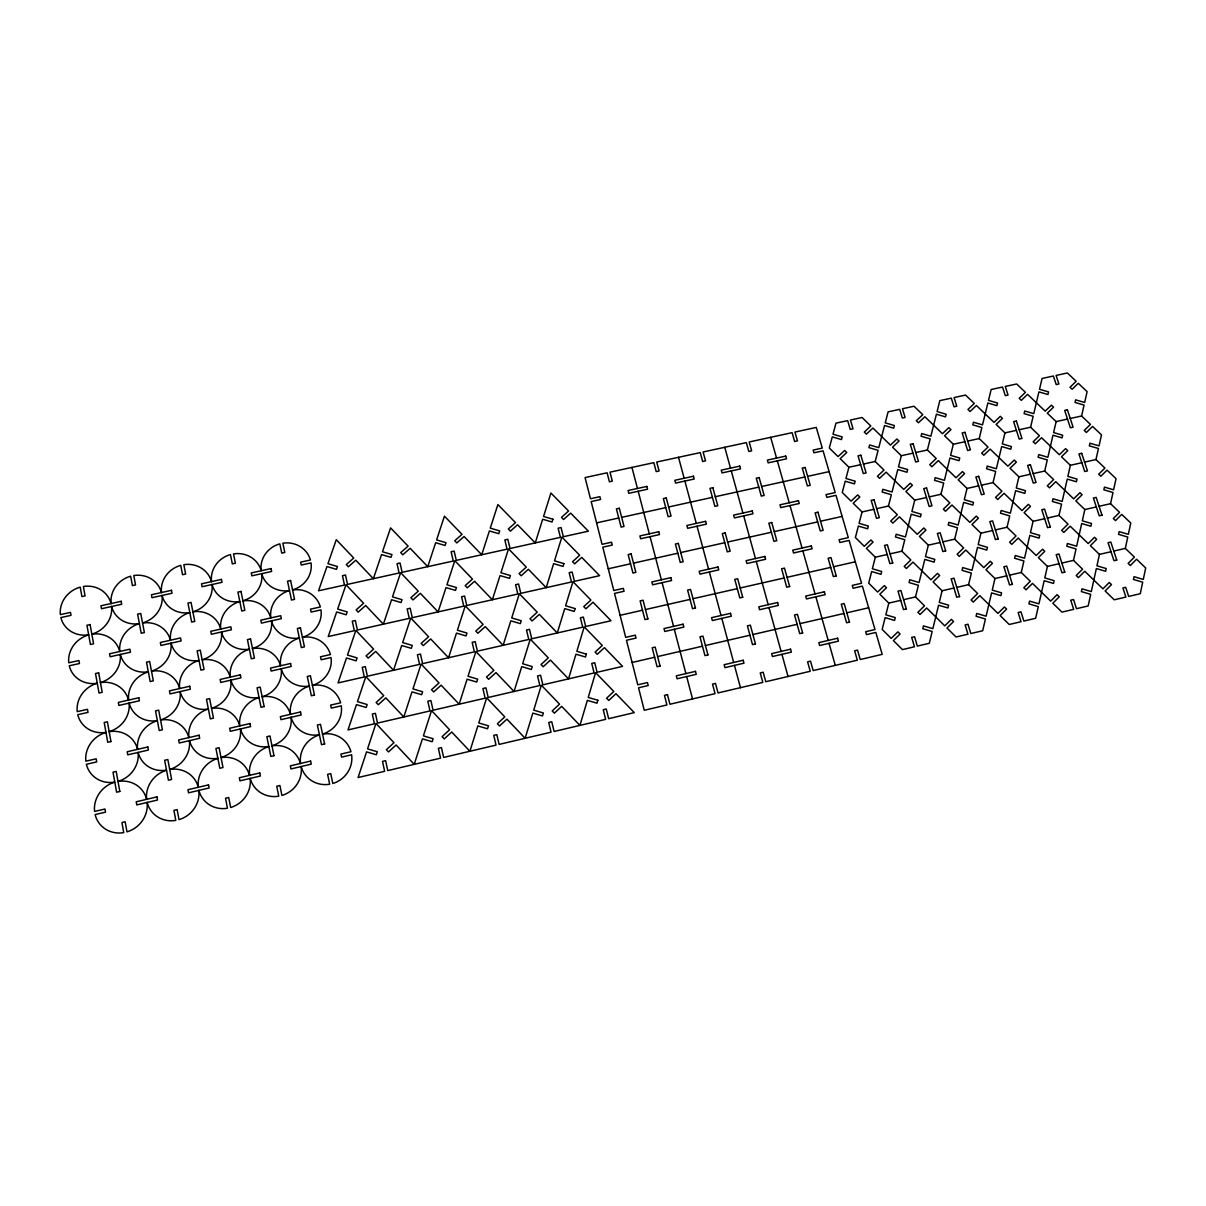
<?xml version="1.0" encoding="UTF-8"?>
<svg xmlns="http://www.w3.org/2000/svg" width="1206" height="1206" viewBox="0 0 1206 1206"><rect width="100%" height="100%" fill="white"/><g stroke="black" fill="none" stroke-linecap="round" stroke-linejoin="round"><path stroke-width="1.5" d="M1061.868 563.066L1073.491 560.383L1082.566 569.157L1076.204 575.503L1078.39 577.629L1084.737 571.267L1102.947 588.86L1109.264 582.483L1111.465 584.593L1105.133 590.985L1114.269 599.804L1125.891 597.076L1122.907 587.955L1125.695 587.307L1128.68 596.427L1140.273 593.699L1142.7 582.181L1133.429 579.453L1134.017 576.694L1143.288 579.423L1145.7 567.966L1136.595 559.222L1130.339 565.539L1128.138 563.428L1134.409 557.112L1125.319 548.398L1127.761 537.047L1118.55 534.348L1119.138 531.62L1128.349 534.318L1130.776 523.027L1121.731 514.374L1115.505 520.6L1113.319 518.52L1119.56 512.309L1110.545 503.686L1099.088 506.294M1047.441 518.052L1059.004 515.414L1068.003 524.082L1061.672 530.339L1063.843 532.434L1070.159 526.178L1088.219 543.559L1094.52 537.273L1096.691 539.368L1090.39 545.655L1099.45 554.383L1096.947 565.81L1106.219 568.539L1105.616 571.282L1096.344 568.569L1091.309 591.573L1082.008 588.845L1081.39 591.618L1090.706 594.362L1088.174 605.94L1076.476 608.698L1073.551 599.518L1070.732 600.181L1073.672 609.347L1061.958 612.105L1052.838 603.226L1059.245 596.804L1057.059 594.679L1050.652 601.101L1032.487 583.403L1026.035 589.809L1023.864 587.684L1030.301 581.277L1021.256 572.473L1009.528 575.172M1110.545 503.686L1113.002 492.5L1103.852 489.817L1104.44 487.118L1113.59 489.802L1116.032 478.661L1107.063 470.129L1100.852 476.249L1098.696 474.199L1104.922 468.079L1095.983 459.561L1084.571 462.109M1073.491 560.383L1076.038 548.971L1066.797 546.243L1067.4 543.514L1076.641 546.228L1081.707 523.525L1090.917 526.238L1091.52 523.51L1082.31 520.811L1084.827 509.55L1075.842 500.927L1082.114 494.731L1079.958 492.666L1073.687 498.847L1055.778 481.661L1049.476 487.827L1047.321 485.762L1053.622 479.596L1044.713 471.033L1033.21 473.611M1095.983 459.561L1098.44 448.511L1089.35 445.858L1089.938 443.205L1099.028 445.858L1101.485 434.869L1092.591 426.442L1086.395 432.472L1084.269 430.436L1090.45 424.406L1081.586 415.995L1070.25 418.482M995.402 529.901L1007.04 527.248L1016.025 535.961L1009.603 542.248L1011.774 544.358L1018.181 538.057L1036.21 555.529L1042.602 549.212L1044.773 551.323L1038.381 557.639L1047.426 566.413L1044.803 577.915L1054.104 580.644L1053.486 583.418L1044.185 580.689L1038.924 603.844L1029.577 601.101L1028.944 603.889L1038.291 606.633L1035.637 618.286L1023.864 621.06L1020.985 611.834L1018.15 612.497L1021.015 621.723L1009.211 624.497L1000.121 615.573L1006.618 609.105L1004.432 606.965L997.935 613.432L979.8 595.643L973.272 602.08L971.086 599.955L977.629 593.503L968.584 584.654L956.78 587.382M1059.004 515.414L1061.566 504.153L1052.371 501.47L1053.004 498.756L1062.169 501.455L1067.265 479.084L1076.4 481.767L1077.003 479.084L1067.868 476.4L1070.385 465.29L1061.476 456.757L1067.732 450.667L1065.591 448.617L1059.335 454.722L1041.577 437.733L1035.291 443.808L1033.165 441.758L1039.436 435.698L1030.587 427.226L1019.16 429.743M1081.586 415.995L1084.058 405.095L1075.028 402.457L1075.631 399.849L1084.661 402.487L1087.119 391.649L1078.3 383.312L1072.134 389.252L1070.008 387.247L1076.174 381.307L1067.385 372.971L1056.094 375.428L1058.913 383.99L1056.2 384.578L1053.381 376.016L1042.074 378.473L1039.527 389.282L1048.557 391.92L1047.939 394.528L1038.909 391.89L1033.783 413.643L1024.723 410.99L1024.105 413.628L1033.165 416.281L1030.587 427.226M1021.256 572.473L1023.909 560.986L1014.623 558.257L1015.271 555.499L1024.542 558.227L1029.818 535.389L1039.059 538.102L1039.693 535.374L1030.452 532.66L1033.075 521.324L1024.105 512.656L1030.482 506.43L1028.326 504.349L1021.949 510.575L1004.085 493.299L997.694 499.495L995.538 497.415L1001.93 491.219L993.035 482.611L981.443 485.204M1044.713 471.033L1047.275 459.938L1038.155 457.255L1038.773 454.602L1047.893 457.27L1052.989 435.2L1062.079 437.868L1062.682 435.215L1053.607 432.562L1056.139 421.603L1047.305 413.176L1053.531 407.176L1051.406 405.156L1045.18 411.156L1027.557 394.362L1021.301 400.347L1019.176 398.327L1025.432 392.342L1016.658 383.975L1005.291 386.448L1008.05 395.055L1005.307 395.658L1002.548 387.036L991.151 389.508L988.498 400.377L997.558 403.03L996.925 405.653L987.865 403L982.528 424.889L973.438 422.236L972.79 424.874L981.88 427.542L979.197 438.562L988.031 447.064L981.654 453.17L983.795 455.22L990.156 449.114L1007.884 466.194L1014.231 460.059L1016.372 462.109L1010.025 468.245L1018.919 476.807L1030.437 474.229M942.926 541.841L954.67 539.172L963.639 547.916L957.127 554.263L959.283 556.373L965.795 550.026L983.779 567.604L990.262 561.242L992.432 563.368L985.95 569.729L994.965 578.548L992.252 590.111L1001.583 592.855L1000.935 595.643L991.588 592.9L986.101 616.191L976.739 613.447L976.076 616.251L985.438 619.01L982.679 630.738L970.815 633.527L967.996 624.256L965.132 624.919L967.951 634.205L956.041 636.994L946.966 628.025L953.569 621.512L951.383 619.356L944.78 625.869L926.69 607.99L920.057 614.472L917.887 612.316L924.52 605.834L915.505 596.925L903.596 599.684M1007.04 527.248L1009.708 515.912L1000.498 513.213L1001.146 510.5L1010.357 513.198L1015.648 490.691L1024.829 493.39L1025.462 490.691L1016.281 487.993L1018.919 476.807M968.584 584.654L971.358 573.091L962.041 570.348L962.72 567.574L972.021 570.317L977.523 547.343L986.794 550.072L987.458 547.328L978.187 544.599L980.915 533.188L971.961 524.474L978.413 518.203L976.272 516.123L969.82 522.379L951.971 505.013L945.489 511.254L943.348 509.173L949.831 502.932L940.951 494.279L929.268 496.887M993.035 482.611L995.704 471.44L986.553 468.757L987.201 466.074L996.352 468.757L1001.673 446.567L1010.779 449.235L1011.412 446.582L1002.307 443.898L1004.945 432.879L996.126 424.406L1002.442 418.376L1000.317 416.341L994 422.371L976.408 405.502L970.076 411.517L967.951 409.482L974.297 403.467L965.539 395.071L954.082 397.543L956.78 406.211L954.021 406.814L951.308 398.146L939.836 400.633L937.077 411.578L946.167 414.246L945.504 416.884L936.414 414.216L930.851 436.225L921.731 433.557L921.052 436.21L930.188 438.894L927.399 449.974L936.218 458.521L929.751 464.672L931.876 466.737L938.328 460.586L956.026 477.757L962.463 471.576L964.589 473.641L958.167 479.822L967.046 488.43L978.654 485.837M890.043 553.871L901.892 551.187L910.832 559.991L904.229 566.368L906.384 568.493L912.987 562.102L930.926 579.769L937.499 573.378L939.67 575.503L933.097 581.91L942.097 590.774L939.263 602.412L948.625 605.171L947.946 607.975L938.585 605.216L932.871 628.658L923.464 625.884L922.771 628.718L932.178 631.492L929.298 643.28L917.329 646.099L914.57 636.768L911.691 637.446L914.45 646.778L902.45 649.597L893.39 640.567L900.083 634.024L897.912 631.854L891.204 638.396L882.174 629.396L885.144 617.638L894.551 620.412L895.244 617.578L885.852 614.819L888.807 603.106L879.807 594.181L886.485 587.744L884.33 585.603L877.651 592.04L868.697 583.146L871.667 571.554L880.998 574.297L881.707 571.508L872.375 568.765L875.33 557.217L866.421 548.413L873.054 542.067L870.913 539.956L864.28 546.303L855.386 537.514L858.37 526.072L867.642 528.801L868.35 526.057L859.079 523.329L862.049 511.947L853.2 503.249L859.818 496.993L857.692 494.897L851.074 501.153L842.255 492.47L845.24 481.194L854.451 483.892L855.175 481.194L845.949 478.481L848.918 467.265L840.16 458.657L846.748 452.506L844.637 450.441L838.049 456.592L829.291 448.014L832.291 436.889L841.441 439.587L842.165 436.904L832.999 434.22L835.984 423.155L847.652 420.623L850.23 429.396L853.049 428.778L850.456 420.02L862.094 417.502L870.822 425.989L864.295 432.08L866.405 434.13L872.918 428.04L890.435 445.104L896.932 438.984L899.043 441.034L892.546 447.155L901.334 455.717L912.987 453.155M954.67 539.172L957.458 527.776L948.202 525.047L948.881 522.319L958.122 525.032L963.639 502.389L972.85 505.103L973.513 502.389L964.303 499.676L967.046 488.43M915.505 596.925L918.384 585.302L909.038 582.543L909.731 579.754L919.078 582.513L924.806 559.403L934.107 562.147L934.801 559.373L925.484 556.629L928.334 545.157L919.409 536.399L925.952 530.097L923.811 527.987L917.253 534.288L899.45 516.831L892.877 523.118L890.737 521.022L897.324 514.736L888.445 506.038L876.672 508.676M940.951 494.279L943.725 483.033L934.544 480.35L935.208 477.651L944.404 480.35L949.936 458.009L959.087 460.707L959.75 458.024L950.599 455.34L953.343 444.245L944.539 435.743L950.946 429.668L948.836 427.617L942.429 433.693L924.866 416.733L918.444 422.778L916.334 420.743L922.771 414.683L914.012 406.241L902.465 408.744L905.118 417.457L902.329 418.06L899.676 409.347L888.113 411.849L885.249 422.854L894.37 425.537L893.676 428.19L884.556 425.507L878.782 447.652L869.632 444.969L868.923 447.637L878.089 450.335L875.179 461.476L883.983 470.069L877.44 476.264L879.551 478.33L886.108 472.149L903.761 489.41L910.289 483.199L912.414 485.279L905.887 491.49L914.751 500.143L926.449 497.52M901.892 551.187L904.771 539.715L895.485 536.987L896.194 534.243L905.465 536.956L911.208 514.193L920.464 516.907L921.143 514.178L911.902 511.465L914.751 500.143M888.445 506.038L891.34 494.731L882.129 492.018L882.822 489.304L892.033 492.018L897.792 469.556L906.972 472.255L907.666 469.556L898.485 466.873L901.334 455.717M632.095 662.471L654.647 657.255M657.617 656.577L702.465 646.205M705.42 645.511L749.966 635.215M752.891 634.537L797.106 624.316M800.03 623.638L843.929 613.477M846.823 612.814L868.667 607.764M888.807 603.106L900.731 600.347M942.097 590.774L953.931 588.031M994.965 578.548L1006.708 575.835M1047.426 566.413L1059.064 563.715M1099.45 554.383L1111.012 551.715M1113.786 551.067L1125.319 548.398M620.095 615.316L642.512 610.206M645.481 609.543L690.073 599.397M692.998 598.719L737.273 588.649M740.198 587.985L784.156 577.976M787.066 577.312L830.723 567.378M833.602 566.73L855.31 561.785M875.33 557.217L887.194 554.519M928.334 545.157L940.107 542.489M980.915 533.188L992.583 530.534M1033.075 521.324L1044.667 518.686M1084.827 509.55L1096.314 506.927M608.261 568.78L630.557 563.79M633.497 563.142L677.832 553.207M680.742 552.559L724.761 542.7M727.67 542.037L771.388 532.253M774.267 531.605L817.683 521.881M820.532 521.248L842.135 516.409M862.049 511.947L873.837 509.309M1070.385 465.29L1081.827 462.727M596.593 522.876L618.738 517.992M621.663 517.344L665.742 507.636M668.652 506.987L712.414 497.354M715.309 496.706L758.77 487.134M761.634 486.5L804.809 476.988M807.658 476.355L829.125 471.621M848.918 467.265L860.662 464.672M863.481 464.054L875.179 461.476M915.776 452.536L927.399 449.974M953.343 444.245L964.89 441.713M967.664 441.095L979.197 438.562M1004.945 432.879L1016.402 430.361M1056.139 421.603L1067.506 419.085M770.679 437.326L776.558 458.084M777.342 460.828L789.221 502.766M790.005 505.555L802.05 548.052M802.849 550.871L815.045 593.94M815.859 596.804L828.221 640.431M829.035 643.341L835.291 665.38M724.746 447.275L730.504 468.139M731.273 470.913L742.911 513.047M743.68 515.851L755.469 558.559M756.268 561.393L768.207 604.673M769.006 607.553L781.111 651.406M781.925 654.33L788.031 676.491M678.511 457.3L684.149 478.269M684.887 481.058L696.284 523.404M697.038 526.223L708.585 569.142M709.354 571.991L721.037 615.497M721.821 618.392L733.67 662.471M734.469 665.395L740.454 687.676M631.944 467.4L637.461 488.475M638.185 491.264L649.325 533.836M650.064 536.67L661.355 579.8M662.109 582.664L673.551 626.381M674.305 629.291L685.897 673.596M686.666 676.551L692.53 698.937M300.52 763.443A26.065 25.115 -32.8 0 1 319.469 734.891M319.394 734.801A25.839 24.813 -27.6 0 1 291.098 717.284M290.48 714.254A25.839 24.813 -27.6 0 1 309.354 686.139M309.279 686.063A25.643 24.497 -23.4 0 1 281.194 668.742A25.854 24.557 -26.2 0 1 262.124 696.797A26.08 24.859 -30.1 0 1 290.39 714.329M299.374 638.064A25.643 24.497 -23.4 0 0 280.591 665.757A25.854 24.557 -26.2 0 0 252.506 648.572M299.299 637.989A25.447 24.195 -20 0 1 271.425 620.849A25.658 24.256 -22.9 0 1 252.446 648.481M292.606 589.975A25.447 24.195 -20 0 1 320.359 606.965L310.515 609.151L311.133 612.075L320.977 609.889A25.447 24.195 -20 0 1 302.389 637.296A25.643 24.497 -23.4 0 1 330.429 654.557L320.51 656.788L321.143 659.772L331.047 657.526A25.643 24.497 -23.4 0 1 312.384 685.355A25.839 24.813 -27.6 0 1 340.635 702.812L330.655 705.088L331.288 708.118L341.268 705.827A25.839 24.813 -27.6 0 1 322.53 734.077A26.065 25.115 -32.8 0 1 350.976 751.73L340.951 754.067L341.584 757.127L351.624 754.79A26.065 25.115 -32.8 0 1 332.796 783.493L330.746 773.604L327.61 774.342L329.66 784.232A26.065 25.115 -32.8 0 1 301.138 766.519A26.306 25.16 -34.7 0 1 281.918 795.447L279.913 785.513L276.747 786.252L278.737 796.201A26.306 25.16 -34.7 0 1 250.2 778.398M292.53 589.885A25.251 23.879 -17.4 0 0 311.042 562.9L301.244 565.041L300.641 562.147L310.424 560.006A25.251 23.879 -17.4 0 0 282.867 543.197L284.797 552.454L281.752 553.117L279.822 543.861A25.251 23.879 -17.4 0 0 261.189 570.709A25.462 23.939 -20.2 0 0 233.527 553.901L235.396 563.202L232.321 563.88L230.452 554.564A25.462 23.939 -20.2 0 0 211.532 581.563M242.888 600.829A25.462 23.939 -20.2 0 0 261.702 573.694A25.251 23.879 -17.4 0 0 289.47 590.563A25.447 24.195 -20 0 0 270.822 617.909L260.813 620.186L261.416 623.125L281.33 618.648L280.727 615.708L270.822 617.909A25.658 24.256 -22.9 0 0 242.949 600.905M239.798 601.508A25.462 23.939 -20.2 0 1 212.09 584.488M212.015 584.563A25.673 23.999 -22.5 0 1 192.885 611.849L194.784 621.407L191.664 622.1L187.955 603.075L191.061 602.397L192.885 611.849A25.869 24.316 -25.2 0 1 220.758 629.08L230.828 626.788L231.416 629.758L211.351 634.266L210.764 631.296L220.758 629.08A25.658 24.256 -22.9 0 1 239.858 601.583M161.498 592.493A25.673 23.999 -22.5 0 1 180.749 565.343L182.543 574.704L185.634 574.026L183.84 564.679A25.673 23.999 -22.5 0 1 211.442 581.639M111.645 606.467A25.884 24.06 -24.5 0 0 139.383 623.638L141.223 633.256L144.358 632.562L142.594 623.035A26.095 24.361 -27.1 0 1 170.423 640.25L160.353 642.481L160.911 645.466L181.126 640.929L180.553 637.959L170.513 640.19A25.869 24.316 -25.2 0 1 189.839 612.618A25.673 23.999 -22.5 0 1 162.056 595.432A25.884 24.06 -24.5 0 1 142.519 622.944L140.755 613.447L137.635 614.125L139.383 623.638A26.095 24.361 -27.1 0 0 119.816 651.436L129.931 649.19L130.474 652.19L110.123 656.757L109.58 653.758L119.726 651.511A26.321 24.406 -28.6 0 0 91.867 634.205M111.118 603.513A25.884 24.06 -24.5 0 1 130.67 576.212L132.404 585.619L135.524 584.94L133.791 575.533A25.884 24.06 -24.5 0 1 161.408 592.568M111.027 603.573A26.11 24.12 -26.1 0 0 83.38 586.463L85.053 595.915L81.918 596.593L80.229 587.141A26.11 24.12 -26.1 0 0 60.36 614.593L70.491 612.392L71.003 615.346L60.873 617.562A26.11 24.12 -26.1 0 0 88.641 634.823M111.555 606.528A26.11 24.12 -26.1 0 1 91.792 634.13M249.341 649.175A25.658 24.256 -22.9 0 1 221.422 631.974A25.869 24.316 -25.2 0 1 202.126 659.757L200.286 650.17L197.151 650.863L200.92 670.144L204.055 669.451L202.201 659.833A26.08 24.617 -28.3 0 1 230.21 677.169M171.071 643.16A25.869 24.316 -25.2 0 0 199.005 660.451A26.08 24.617 -28.3 0 0 179.649 688.536A26.321 24.663 -30 0 0 151.519 671.184L153.313 680.847L150.162 681.556L148.368 671.893A26.321 24.663 -30 0 0 128.62 700.038M170.981 643.235A26.095 24.361 -27.1 0 1 151.459 671.109L149.665 661.461L146.514 662.169L148.308 671.802A26.095 24.361 -27.1 0 1 120.344 654.436M120.253 654.511A26.321 24.406 -28.6 0 1 100.415 682.536M88.701 634.899A26.321 24.406 -28.6 0 0 68.742 662.787L78.933 660.526L79.46 663.526L69.255 665.787A26.321 24.406 -28.6 0 0 97.234 683.244A26.562 24.708 -31.3 0 0 77.229 711.646L87.495 709.324L88.023 712.369L77.757 714.691A26.562 24.708 -31.3 0 0 105.947 732.344M259.004 697.505A25.854 24.557 -26.2 0 1 230.889 680.109M230.301 677.094A25.854 24.557 -26.2 0 1 249.401 649.265M230.798 680.169A26.08 24.617 -28.3 0 1 211.502 708.314L209.633 698.591L206.482 699.314L210.296 718.866L213.447 718.143L211.578 708.404A26.306 24.919 -31.9 0 1 239.798 725.937A26.08 24.859 -30.1 0 1 259.064 697.581M129.178 703.083A26.321 24.663 -30 0 0 157.338 720.645L155.529 710.877L158.695 710.153L160.504 719.922A26.321 24.663 -30 0 0 180.131 691.626A26.08 24.617 -28.3 0 0 208.352 709.038A26.306 24.919 -31.9 0 0 188.92 737.544M100.475 682.611A26.562 24.708 -31.3 0 1 128.529 700.113M129.087 703.143A26.562 24.708 -31.3 0 1 109.143 731.62M291.008 717.359A26.08 24.859 -30.1 0 1 271.953 745.775M268.802 746.499A26.08 24.859 -30.1 0 1 240.476 728.906M240.386 728.982A26.306 24.919 -31.9 0 1 221.015 757.564L219.1 747.705L215.934 748.429L219.809 768.267L222.989 767.529L221.075 757.654A26.562 25.205 -35.9 0 1 249.506 775.383M217.834 758.288A26.306 24.919 -31.9 0 1 189.493 740.62M188.829 737.62A26.562 24.964 -33.3 0 0 160.579 720.012L162.388 729.811L159.222 730.535L157.398 720.721A26.562 24.964 -33.3 0 0 137.574 749.318A26.803 24.994 -34.4 0 0 109.203 731.695M189.402 740.68A26.562 24.964 -33.3 0 1 169.684 769.428L167.845 759.524L164.664 760.262L166.488 770.167A26.562 24.964 -33.3 0 1 138.117 752.408A26.803 24.994 -34.4 0 1 117.992 781.398M106.007 732.419A26.803 24.994 -34.4 0 0 85.837 761.182L96.163 758.815L96.706 761.906L86.38 764.287A26.803 24.994 -34.4 0 0 114.781 782.136A27.06 25.296 -37.6 0 0 94.581 811.427L104.967 809.015L105.525 812.151L95.123 814.578A27.06 25.296 -37.6 0 0 123.736 832.622L121.942 822.522L125.168 821.768L126.977 831.869A27.06 25.296 -37.6 0 0 147.102 802.503M272.028 745.866A26.306 25.16 -34.7 0 1 300.43 763.519M249.597 775.307A26.306 25.16 -34.7 0 1 268.878 746.589M250.124 778.473A26.562 25.205 -35.9 0 1 230.648 807.507L228.718 797.498L225.537 798.251L227.452 808.246A26.562 25.205 -35.9 0 1 198.9 790.367M217.909 758.378A26.562 25.205 -35.9 0 0 198.312 787.262A26.803 25.251 -36.9 0 0 169.76 769.518L171.599 779.453L168.403 780.192L166.564 770.257A26.803 25.251 -36.9 0 0 146.635 799.307A27.06 25.296 -37.6 0 0 118.067 781.473M198.809 790.443A26.803 25.251 -36.9 0 1 179.001 819.643L177.131 809.588L173.92 810.342L175.79 820.397A26.803 25.251 -36.9 0 1 147.192 802.427M597.844 700.279L596.97 703.204L587.352 700.369L579.92 725.409L561.664 706.354L554.353 713.168L552.212 710.922L559.524 704.123L541.343 685.174L533.73 710.138L543.378 712.987L542.474 715.942L532.826 713.093L525.123 738.283L506.927 719.138L499.51 725.982L497.385 723.736L504.786 716.877L486.666 697.822L478.782 722.952L488.46 725.816L487.541 728.786L477.847 725.906L469.903 751.263L451.737 732.012L444.23 738.901L442.105 736.64L449.612 729.751L431.537 710.59L423.396 735.856L433.12 738.735L432.155 741.72L422.432 738.841L414.216 764.348L396.111 744.991L388.498 751.926L386.372 749.65L393.985 742.715L375.955 723.449L367.559 748.881L377.312 751.76L376.317 754.775L366.564 751.881L358.076 777.538L384.654 771.297L382.513 761.423L385.634 760.685L387.774 770.574L440.567 758.152L438.366 748.338L441.456 747.614L443.657 757.428L496.028 745.112L493.767 735.359L496.827 734.635L499.103 744.404L551.052 732.193L548.715 722.484L551.76 721.761L554.097 731.469L605.638 719.364L603.241 709.701L606.256 708.992L608.653 718.655L634.266 712.625L615.965 693.691L608.759 700.445L606.618 698.229L613.809 691.46L595.598 672.616L588.226 697.43L597.844 700.279M586.387 654.119L585.528 657.014L575.971 654.195L568.523 678.888L550.418 660.059L543.152 666.767L541.027 664.551L548.293 657.858L530.278 639.12L522.65 663.737L532.238 666.571L531.333 669.481L521.746 666.647L514.058 691.49L495.998 672.571L488.626 679.31L486.5 677.079L493.872 670.34L475.903 651.511L468.034 676.28L477.651 679.114L476.717 682.053L467.099 679.204L459.154 704.198L441.14 685.174L433.663 691.958L431.552 689.711L439.014 682.928L421.09 664.009L412.965 688.912L422.613 691.777L421.663 694.716L412 691.867L403.799 716.997L385.83 697.867L378.262 704.711L376.151 702.45L383.719 695.621L365.84 676.596L357.458 701.651L367.152 704.53L366.157 707.485L356.463 704.621L348.006 729.916L374.403 723.811L372.307 714.058L375.398 713.334L377.508 723.087L429.999 710.937L427.829 701.244L430.889 700.535L433.075 710.228L485.144 698.184L482.897 688.536L485.943 687.842L488.189 697.475L539.836 685.521L537.529 675.933L540.559 675.239L542.866 684.827L594.106 672.963L591.739 663.436L594.739 662.742L597.106 672.27L622.567 666.375L604.417 647.652L597.241 654.315L595.116 652.114L602.276 645.466L584.217 626.834L576.845 651.3L586.387 654.119M575.081 608.578L574.222 611.427L564.725 608.623L557.293 632.969L539.323 614.367L532.087 620.969L529.977 618.784L537.213 612.181L519.334 593.684L511.721 617.954L521.248 620.758L520.344 623.638L510.816 620.819L503.143 645.3L485.219 626.607L477.877 633.256L475.782 631.055L483.109 624.422L465.275 605.804L457.406 630.225L466.963 633.044L466.044 635.939L456.486 633.105L448.557 657.752L430.678 638.939L423.246 645.632L421.135 643.416L428.582 636.738L410.779 618.03L402.668 642.587L412.256 645.421L411.306 648.331L401.704 645.496L393.518 670.28L375.699 651.376L368.162 658.114L366.066 655.883L373.604 649.16L355.86 630.346L347.494 655.069L357.112 657.903L356.132 660.828L346.499 657.979L338.042 682.928L364.302 676.943L362.222 667.325L365.297 666.616L367.378 676.234L419.567 664.355L417.412 654.783L420.472 654.089L422.613 663.647L474.38 651.858L472.179 642.346L475.209 641.667L477.41 651.165L528.771 639.466L526.494 630.014L529.494 629.336L531.771 638.788L582.724 627.18L580.388 617.774L583.357 617.095L585.709 626.502L611.02 620.728L593.005 602.231L585.875 608.789L583.764 606.603L590.895 600.06L572.971 581.654L565.599 605.774L575.081 608.578M563.926 563.609L563.066 566.428L553.644 563.654L546.212 587.654L528.379 569.277L521.173 575.775L519.077 573.604L526.283 567.121L508.54 548.82L500.927 572.76L510.394 575.548L509.505 578.367L500.038 575.579L492.365 599.729L474.576 581.247L467.28 587.789L465.184 585.619L472.496 579.091L454.798 560.7L446.944 584.774L456.426 587.563L455.506 590.412L446.009 587.608L438.08 611.909L420.351 593.322L412.949 599.91L410.869 597.724L418.271 591.151L400.618 572.654L392.508 596.88L402.035 599.699L401.085 602.563L391.558 599.744L383.372 624.18L365.689 605.502L358.182 612.12L356.117 609.919L363.609 603.302L346.001 584.714L337.65 609.09L347.207 611.909L346.228 614.789L336.67 611.97L328.228 636.557L354.323 630.693L352.273 621.196L355.333 620.517L357.398 630.014L409.271 618.376L407.146 608.924L410.191 608.246L412.301 617.683L463.767 606.151L461.581 596.759L464.596 596.081L466.782 605.472L517.841 594.015L515.595 584.684L518.58 584.021L520.826 593.337L571.478 581.985L569.172 572.699L572.141 572.036L574.448 581.322L599.623 575.669L581.759 557.383L574.659 563.835L572.548 561.695L579.664 555.242L561.875 537.047L554.504 560.835L563.926 563.609M552.921 519.228L552.062 522.002L542.685 519.243L535.253 542.926L517.57 524.761L510.394 531.153L508.329 529.012L515.49 522.62L497.882 504.545L490.284 528.138L499.691 530.911L498.787 533.7L489.395 530.942L481.722 554.745L464.069 536.489L456.803 542.926L454.737 540.77L462.004 534.333L444.441 516.168L436.602 539.911L446.024 542.685L445.104 545.489L435.668 542.715L427.753 566.669L410.161 548.308L402.789 554.79L400.724 552.619L408.095 546.152L390.578 527.881L382.483 551.76L391.95 554.549L391 557.368L381.533 554.579L373.363 578.684L355.815 560.217L348.353 566.745L346.288 564.574L353.75 558.046L336.278 539.685L327.942 563.699L337.439 566.503L336.459 569.353L326.962 566.549L318.535 590.789L344.479 585.061L342.459 575.684L345.504 575.021L347.524 584.382L399.111 573.001L397.015 563.669L400.03 563.006L402.126 572.322L453.29 561.031L451.134 551.76L454.134 551.097L456.29 560.368L507.048 549.152L504.847 539.941L507.816 539.278L510.032 548.489L560.398 537.363L558.122 528.213L561.061 527.565L563.353 536.715L588.377 531.183L570.649 513.123L563.579 519.485L561.499 517.359L568.569 510.997L550.916 493.013L543.559 516.47L552.921 519.228M667.461 694.656L664.461 695.365L666.933 704.952L644.26 710.274L638.532 687.782L648.195 685.521L647.426 682.566L637.778 684.812L626.457 640.28L636.044 638.08L635.306 635.155L625.703 637.356L614.532 593.412L624.075 591.257L623.336 588.377L613.794 590.533L602.774 547.177L612.256 545.067L611.532 542.218L602.05 544.328L591.166 501.56L600.603 499.495L599.879 496.691L590.458 498.741L585.061 477.576L607.1 472.797L609.407 481.782L612.316 481.149L609.995 472.164L653.833 462.667L656.2 471.606L659.094 470.973L656.712 462.034L700.234 452.597L702.661 461.506L705.525 460.873L703.098 451.979L746.333 442.602L748.805 451.466L751.655 450.833L749.182 441.984L792.101 432.668L794.633 441.486L797.468 440.868L794.935 432.065L816.281 427.437L822.281 448.089L813.161 450.079L813.96 452.823L823.08 450.833L835.2 492.561L826.035 494.596L826.834 497.369L836.014 495.334L848.285 537.62L839.075 539.7L839.889 542.504L849.114 540.424L861.551 583.267L852.28 585.392L853.094 588.257L862.38 586.116L874.983 629.532L865.667 631.703L866.496 634.597L875.827 632.426L882.204 654.361L860.24 659.516L857.541 650.124L854.632 650.803L857.33 660.195L813.161 670.581L810.522 661.144L807.598 661.823L810.236 671.275L765.765 681.722L763.172 672.239L760.232 672.918L762.81 682.415L718.022 692.937L715.49 683.41L712.52 684.104L715.052 693.646L669.933 704.244L667.461 694.656M119.831 791.468L116.62 792.206L113.002 772.172L116.213 771.433L119.831 791.468M273.988 755.695L270.837 756.418L266.843 736.7L269.978 735.977L273.988 755.695M324.625 743.951L321.505 744.675L317.374 725.047L320.495 724.324L324.625 743.951M660.074 666.059L657.089 666.752L652.205 647.803L655.175 647.109L660.074 666.059M707.937 654.948L704.967 655.642L699.977 636.783L702.932 636.105L707.937 654.948M755.453 643.929L752.514 644.607L747.403 625.854L750.343 625.175L755.453 643.929M802.638 632.969L799.729 633.647L794.513 615L797.422 614.321L802.638 632.969M849.491 622.1L846.597 622.778L841.275 604.206L844.17 603.543L849.491 622.1M906.324 608.909L903.46 609.573L898.003 591.136L900.882 590.473L906.324 608.909M959.569 596.563L956.72 597.226L951.157 578.88L953.991 578.217L959.569 596.563M1012.377 584.307L1009.558 584.955L1003.874 566.73L1006.693 566.081L1012.377 584.307M1064.777 572.141L1061.973 572.805L1056.17 554.67L1058.974 554.021L1064.777 572.141M1116.756 560.081L1113.967 560.73L1108.058 542.7L1110.832 542.067L1116.756 560.081M156.946 796.895L136.218 801.779L136.775 804.915L157.519 800.015L156.946 796.895M208.548 784.88L187.97 789.719L188.543 792.824L209.135 787.97L208.548 784.88M259.757 772.94L239.331 777.749L239.934 780.84L260.375 776.016L259.757 772.94M310.605 761.092L290.329 765.87L290.947 768.946L311.238 764.152L310.605 761.092M695.485 671.365L676.31 675.842L677.063 678.782L696.254 674.32L695.485 671.365M743.182 660.255L724.143 664.687L724.927 667.627L743.981 663.179L743.182 660.255M790.563 649.205L771.659 653.622L772.458 656.531L791.377 652.129L790.563 649.205M837.597 638.245L818.829 642.632L819.643 645.527L838.426 641.155L837.597 638.245M110.952 741.554L107.756 742.278L104.198 722.515L107.394 721.791L110.952 741.554M264.144 706.565L261.009 707.289L257.074 687.827L260.195 687.119L264.144 706.565M314.464 695.078L311.359 695.787L307.289 676.445L310.394 675.737L314.464 695.078M647.893 618.889L644.924 619.567L640.115 600.874L643.069 600.211L647.893 618.889M695.47 608.035L692.53 608.698L687.601 590.111L690.541 589.433L695.47 608.035M742.715 597.241L739.806 597.905L734.771 579.408L737.68 578.744L742.715 597.241M789.644 586.523L786.734 587.186L781.594 568.78L784.488 568.132L789.644 586.523M836.225 575.895L833.346 576.543L828.1 558.227L830.964 557.579L836.225 575.895M892.742 562.991L889.892 563.639L884.511 545.429L887.36 544.78L892.742 562.991M945.685 550.901L942.851 551.549L937.363 533.444L940.183 532.796L945.685 550.901M998.206 538.901L995.402 539.549L989.794 521.55L992.598 520.917L998.206 538.901M1050.32 527.007L1047.532 527.64L1041.803 509.746L1044.577 509.113L1050.32 527.007M1102.013 515.203L1099.239 515.836L1093.405 498.048L1096.164 497.415L1102.013 515.203M147.81 746.981L127.218 751.745L127.761 754.835L148.383 750.057L147.81 746.981M199.08 735.223L178.639 739.956L179.212 743.017L199.668 738.283L199.08 735.223M249.989 723.54L229.683 728.258L230.271 731.303L250.592 726.585L249.989 723.54M300.505 711.962L280.35 716.635L280.968 719.665L301.138 714.977L300.505 711.962M683.078 624.195L664.009 628.567L664.762 631.477L683.832 627.105L683.078 624.195M730.504 613.326L711.57 617.668L712.339 620.562L731.288 616.206L730.504 613.326M777.599 602.518L758.8 606.829L759.599 609.708L778.398 605.397L777.599 602.518M824.376 591.799L805.698 596.081L806.513 598.945L825.19 594.664L824.376 591.799M138.811 697.746L118.339 702.42L118.881 705.45L139.368 700.776L138.811 697.746M189.764 686.244L169.428 690.887L170.001 693.902L190.337 689.259L189.764 686.244M240.341 674.832L220.155 679.445L220.743 682.445L240.929 677.832L240.341 674.832M290.556 663.496L270.521 668.079L271.124 671.064L291.159 666.481L290.556 663.496M670.822 577.659L651.873 581.94L652.612 584.804L671.576 580.523L670.822 577.659M717.992 567.016L699.163 571.267L699.932 574.131L718.761 569.865L717.992 567.016M764.815 556.448L746.122 560.669L746.906 563.519L765.599 559.283L764.815 556.448M811.321 545.956L792.764 550.147L793.548 552.981L812.12 548.775L811.321 545.956M98.681 672.842L95.515 673.551L99.028 693.043L102.209 692.334L98.681 672.842M250.531 638.939L247.426 639.632L251.315 658.823L254.421 658.129L250.531 638.939M300.415 627.813L297.339 628.492L301.349 647.577L304.44 646.883L300.415 627.813M631.115 553.931L628.175 554.579L632.939 573.031L635.879 572.368L631.115 553.931M678.315 543.393L675.39 544.042L680.259 562.388L683.184 561.74L678.315 543.393M725.183 532.931L722.288 533.58L727.263 551.835L730.158 551.187L725.183 532.931M771.719 522.545L768.855 523.178L773.92 541.343L776.815 540.695L771.719 522.545M817.954 512.218L815.09 512.851L820.276 530.942L823.14 530.293L817.954 512.218M874.018 499.706L871.184 500.339L876.491 518.309L879.34 517.66L874.018 499.706M926.555 487.978L923.751 488.596L929.163 506.475L931.982 505.842L926.555 487.978M978.669 476.34L975.88 476.958L981.428 494.731L984.217 494.098L978.669 476.34M1030.391 464.792L1027.618 465.41L1033.271 483.078L1036.044 482.46L1030.391 464.792M1081.692 453.335L1078.948 453.953L1084.707 471.516L1087.465 470.898L1081.692 453.335M658.747 531.74L639.904 535.931L640.642 538.765L659.486 534.575L658.747 531.74M705.631 521.324L686.923 525.484L687.676 528.303L706.399 524.143L705.631 521.324M752.197 510.982L733.61 515.113L734.379 517.917L752.981 513.786L752.197 510.982M798.432 500.716L779.981 504.817L780.764 507.605L799.231 503.505L798.432 500.716M90.103 624.572L86.953 625.266L90.405 644.486L93.571 643.793L90.103 624.572M241.004 591.422L237.914 592.101L241.758 611.02L244.848 610.342L241.004 591.422M290.586 580.523L287.525 581.202L291.475 600.03L294.55 599.352L290.586 580.523M619.326 508.269L616.402 508.902L621.09 527.097L624.015 526.464L619.326 508.269M666.255 497.957L663.345 498.591L668.154 516.696L671.049 516.062L666.255 497.957M712.852 487.721L709.972 488.355L714.872 506.369L717.766 505.736L712.852 487.721M759.132 477.546L756.268 478.179L761.288 496.103L764.152 495.47L759.132 477.546M805.095 467.461L802.261 468.079L807.372 485.912L810.221 485.294L805.095 467.461M860.858 455.205L858.039 455.823L863.285 473.551L866.104 472.933L860.858 455.205M913.108 443.733L910.304 444.336L915.655 461.973L918.459 461.355L913.108 443.733M964.936 432.336L962.162 432.954L967.634 450.486L970.408 449.868L964.936 432.336M1016.372 421.045L1013.613 421.648L1019.191 439.09L1021.949 438.471L1016.372 421.045M1067.4 409.829L1064.672 410.432L1070.355 427.768L1073.099 427.165L1067.4 409.829M121.173 601.312L100.942 605.774L101.485 608.729L121.7 604.266L121.173 601.312M171.478 590.322L151.413 594.754L151.956 597.694L172.036 593.246L171.478 590.322M221.437 579.408L201.508 583.81L202.08 586.734L222.025 582.317L221.437 579.408M271.033 568.569L251.255 572.94L251.843 575.85L271.636 571.463L271.033 568.569M646.823 486.425L628.085 490.525L628.808 493.314L647.562 489.214L646.823 486.425M693.45 476.234L674.832 480.305L675.586 483.093L694.189 479.023L693.45 476.234M739.745 466.119L721.263 470.159L722.017 472.933L740.514 468.893L739.745 466.119M785.724 456.079L767.378 460.089L768.147 462.848L786.508 458.823L785.724 456.079"/></g></svg>
